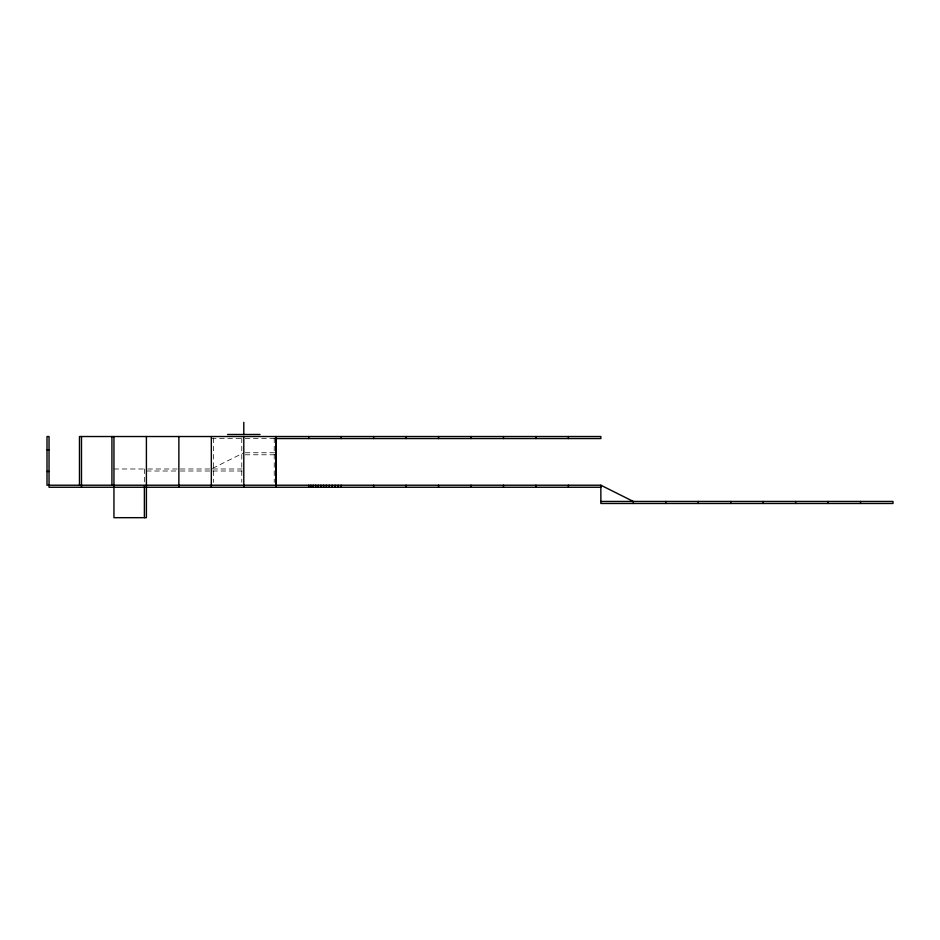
<?xml version="1.0" encoding="UTF-8"?>
<svg xmlns="http://www.w3.org/2000/svg" width="940" height="940" viewBox="0 0 940 940"><rect width="100%" height="100%" fill="white"/><g stroke="black" fill="none" stroke-linecap="round" stroke-linejoin="round"><path stroke-width="0.7" stroke-dasharray="4.7 3.53" d="M212.628 468.332L243.789 452.751M211.336 438.557L243.789 438.557M245.199 438.557L276.254 438.557M245.199 452.751L276.254 452.751M245.199 454.784L276.254 454.784M113.952 468.99L144.995 468.99M147.827 468.99L177.46 468.99M180.28 468.99L211.336 468.99M212.746 468.99L243.789 468.99M146.405 471.011L177.46 471.011M180.28 471.011L211.336 471.011M212.746 471.011L243.789 471.011M274.221 437.958L274.221 482.349M241.768 437.958L241.768 482.349M213.357 437.958L213.357 482.349M144.384 468.99L144.384 483.301"/><path stroke-width="1.41" d="M227.562 434.491L260.016 434.491M276.254 438.557L600.86 438.557L600.86 436.524L79.465 436.524L79.465 485.216M47 449.708L49.033 449.708M47 471.445L49.033 471.445M633.313 503.476L633.313 501.443L600.86 485.216L47 485.216L47 436.524L49.033 436.524L49.033 487.249L600.86 487.249M600.86 501.443L893 501.443L893 503.476L600.86 503.476L600.86 485.216M860.535 501.443L860.535 503.476M828.081 501.443L828.081 503.476M795.616 501.443L795.616 503.476M763.163 501.443L763.163 503.476M730.697 501.443L730.697 503.476M698.232 501.443L698.232 503.476M665.779 501.443L665.779 503.476M568.394 436.524L568.394 438.557M568.394 485.216L568.394 487.249M535.941 436.524L535.941 438.557M535.941 485.216L535.941 487.249M503.476 436.524L503.476 438.557M503.476 485.216L503.476 487.249M471.011 436.524L471.011 438.557M471.011 485.216L471.011 487.249M438.557 436.524L438.557 438.557M438.557 485.216L438.557 487.249M406.092 436.524L406.092 438.557M406.092 485.216L406.092 487.249M373.638 436.524L373.638 438.557M373.638 485.216L373.638 487.249M341.173 436.524L341.173 438.557M341.173 485.216L341.173 487.249M338.165 485.216L338.165 487.249M335.18 485.216L335.18 487.249M332.22 485.216L332.22 487.249M329.294 485.216L329.294 487.249M326.415 485.216L326.415 487.249M323.607 485.216L323.607 487.249M320.869 485.216L320.869 487.249M318.225 485.216L318.225 487.249M315.664 485.216L315.664 487.249M313.231 485.216L313.231 487.249M310.905 485.216L310.905 487.249M308.708 436.524L308.708 438.557M308.708 485.216L308.708 487.249M276.254 436.524L276.254 487.249M276.137 437.958L276.137 485.216M243.789 422.319L243.789 434.491M243.789 436.524L243.789 487.249M211.336 436.524L211.336 487.249M178.87 436.524L178.87 487.249M146.405 436.524L146.405 517.682L113.952 517.682L113.952 436.524M144.384 486.168L144.384 517.682M111.919 436.524L111.919 485.216M81.486 436.524L81.486 487.249"/></g></svg>
